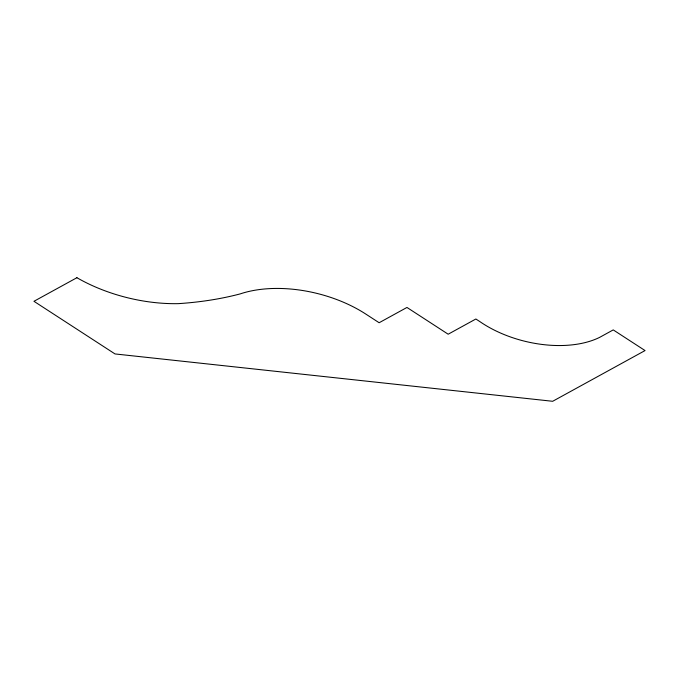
<?xml version="1.0" encoding="UTF-8"?>
<svg xmlns="http://www.w3.org/2000/svg" width="679" height="679" viewBox="0 0 679 679"><rect width="100%" height="100%" fill="white"/><g stroke="black" fill="none" stroke-linecap="round" stroke-linejoin="round"><path stroke-width="1.02" d="M76.905 277.711L33.95 301.298L115.014 353.937L552.672 401.289L645.05 350.559L613.239 329.901L599.718 337.327A86.437 48.837 13.9 0 1 479.824 321.574L475.869 319.003L448.174 334.212L406.967 307.451L379.137 322.737L365.879 314.122A99.813 56.391 13.9 0 0 240.196 293.897A280.461 158.453 13.9 0 1 178.271 303.649A118.689 67.06 13.9 0 1 76.905 277.711"/></g></svg>
